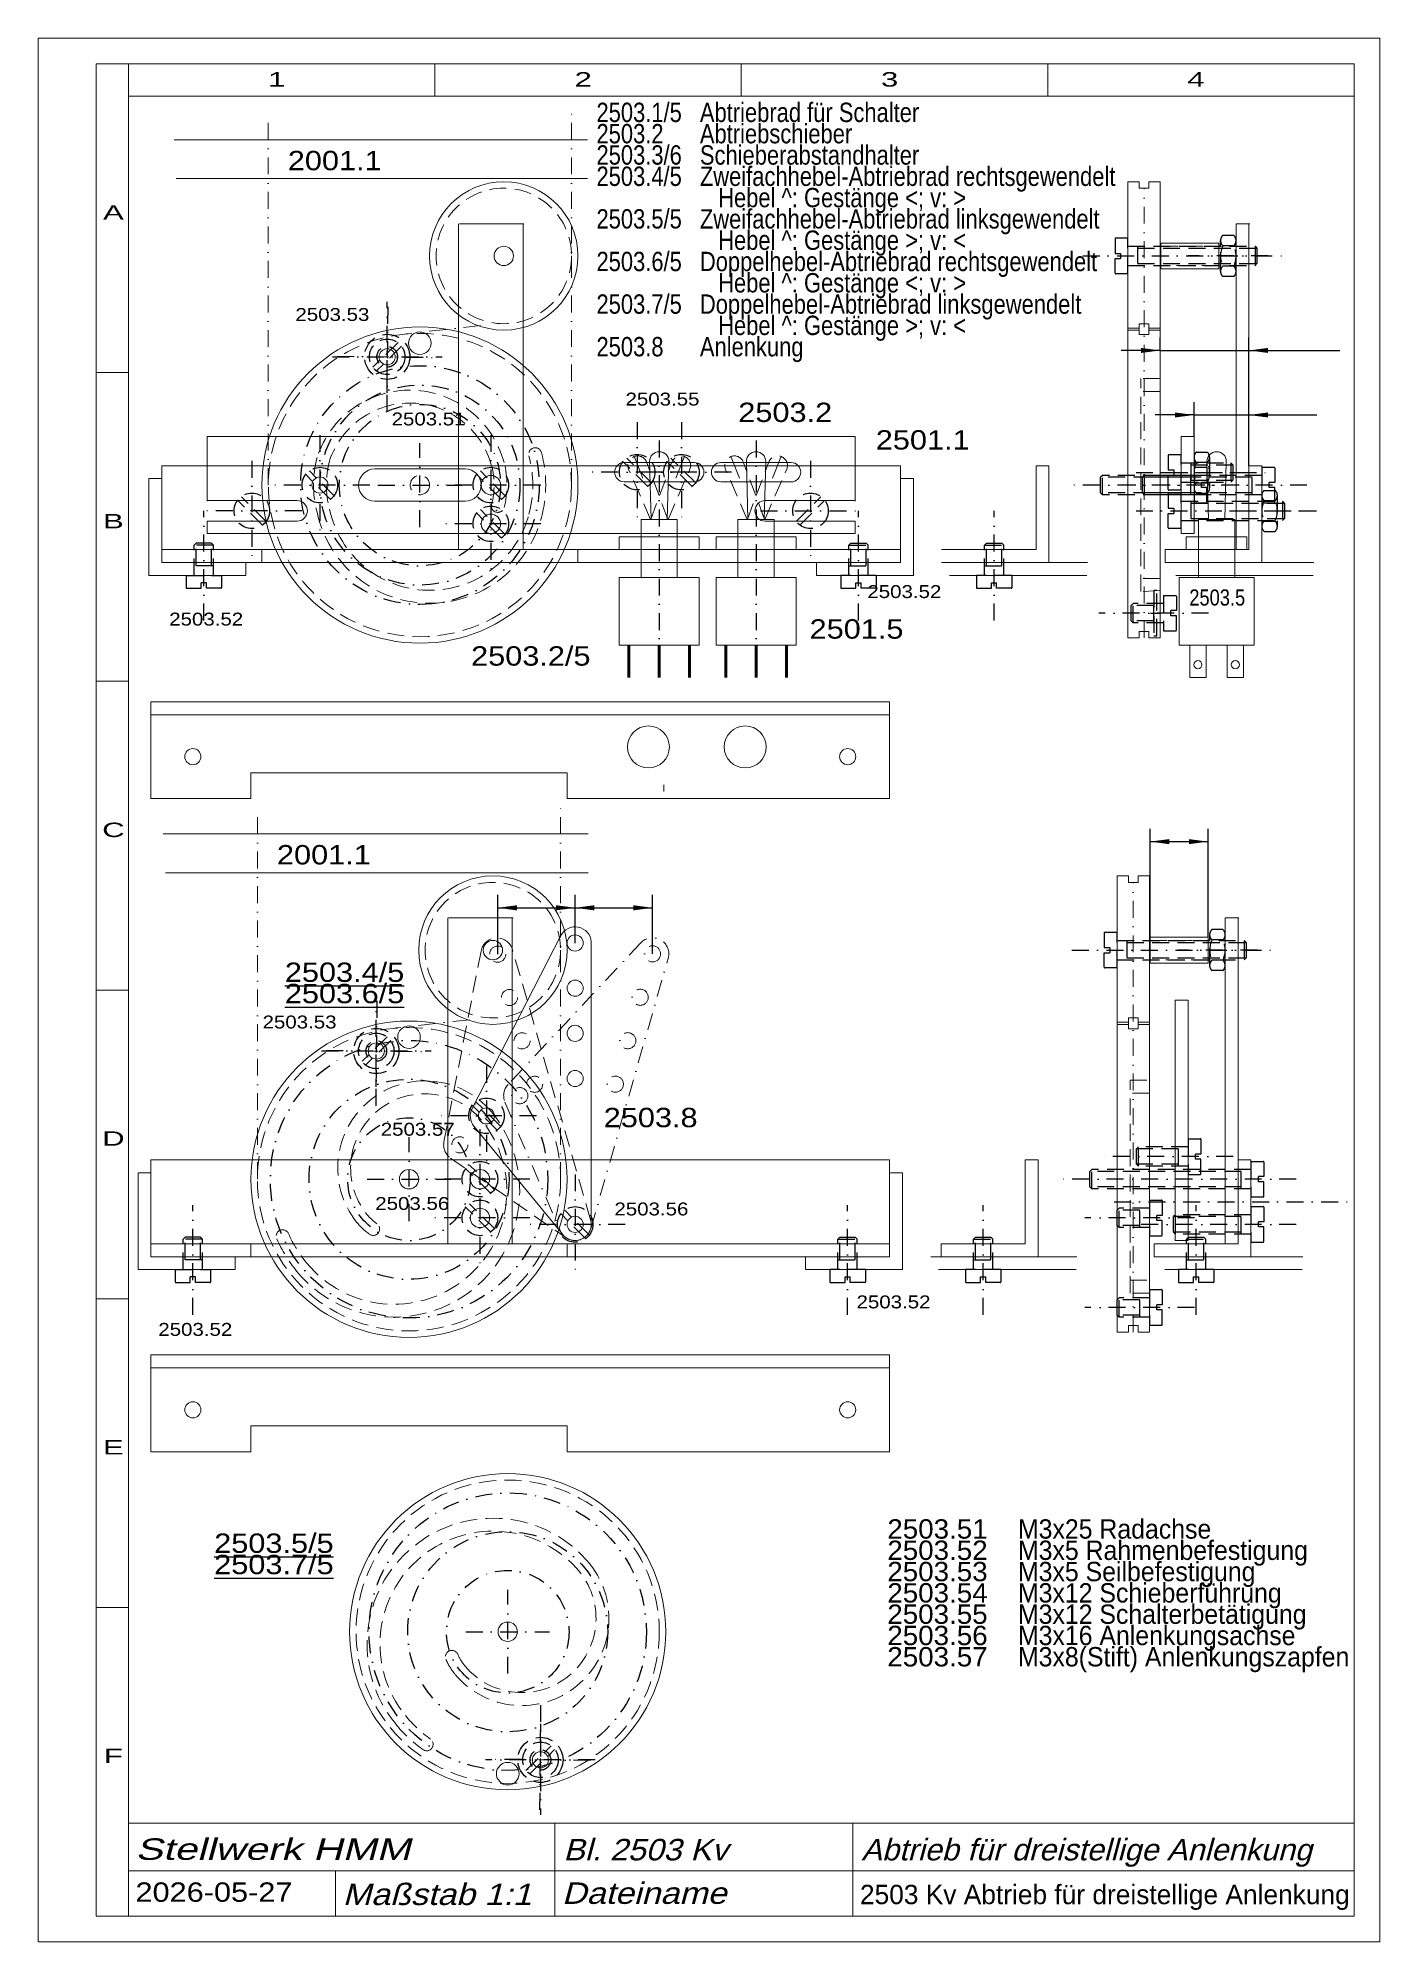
# Model space of a CAD drawing. Extents: x 1 to 209, y 1 to 296.
import ezdxf
from ezdxf.enums import TextEntityAlignment as Align

# ---------------------------------------------------------------- set-up
doc = ezdxf.new("R2010")
doc.units = 0
doc.header["$LTSCALE"] = 5.25
doc.linetypes.add('DASHDOT', pattern=[1, 0.5, -0.25, 0, -0.25])
doc.linetypes.add('DASHED', pattern=[0.75, 0.5, -0.25])
for name, color, linetype, lineweight in [(' 2001_2 BODEN', 14, 'CONTINUOUS', 18), ('2501_1 ABTRIEBRAHMEN', 7, 'CONTINUOUS', 0), ('2501_10 SCHALTER', 230, 'CONTINUOUS', 18), ('2501_10 SCHALTER LINKS_OBEN', 230, 'DASHED', 18), ('2501_2-4 ROLLEN', 134, 'CONTINUOUS', 18), ('2501_5 SCHIEBER', 142, 'CONTINUOUS', 18), ('2501_7 HEBEL 22_5_0_22_5', 14, 'CONTINUOUS', 18), ('2501_9 HEBEL 22_5_0_-22_5', 190, 'CONTINUOUS', 18), ('2501_9 HEBEL 22_5_0_-22_5 UMGELEGT LI0', 34, 'DASHED', 18), ('2501_9 HEBEL 22_5_0_-22_5 UMGELEGT RE0', 14, 'DASHDOT', 18), ('BEMASSUNG', 7, 'CONTINUOUS', 25), ('BESCHRIFTUNG', 7, 'CONTINUOUS', 25), ('BESCHRIFTUNG0', 7, 'CONTINUOUS', 25), ('KONSTRUKTION', 7, 'CONTINUOUS', 0), ('MASSGRENZEN', 172, 'CONTINUOUS', 25), ('MASSLINIEN', 172, 'CONTINUOUS', 25), ('MASSTEXTE', 212, 'CONTINUOUS', 25), ('MITTELLINIEN', 5, 'DASHDOT', 25), ('STANDARD', 7, 'CONTINUOUS', 0), ('UNSICHTBARE', 92, 'DASHED', 25)]:
    doc.layers.add(name, color=color, linetype=linetype, lineweight=lineweight)
doc.styles.add('Arial', font='arial.ttf')

# ---------------------------------------------------------------- blocks, each defined once
blk = doc.blocks.new('D213455616')
at = {"layer": 'MASSGRENZEN'}
for points in [[(72.25, 161.24), (75.22, 161.63), (75.22, 160.84)], [(84.25, 161.24), (81.28, 160.84), (81.28, 161.63)]]:
    blk.add_solid(points, dxfattribs=at)
at = {"layer": 'MASSLINIEN', "color": 172}
for p, q in [((72.25, 154.06), (72.25, 163.24)), ((84.25, 155.78), (84.25, 163.24)), ((72.25, 161.24), (84.25, 161.24))]:
    blk.add_line(p, q, dxfattribs=at)
blk = doc.blocks.new('D213455360')
at = {"layer": 'MASSGRENZEN'}
for points in [[(84.25, 161.24), (87.23, 161.63), (87.23, 160.84)], [(96.25, 161.24), (93.28, 160.84), (93.28, 161.63)]]:
    blk.add_solid(points, dxfattribs=at)
at = {"layer": 'MASSLINIEN', "color": 172}
for p, q in [((84.25, 155.78), (84.25, 163.24)), ((96.25, 154.1), (96.25, 163.24)), ((84.25, 161.24), (96.25, 161.24))]:
    blk.add_line(p, q, dxfattribs=at)
blk = doc.blocks.new('D213455104')
at = {"layer": 'MASSGRENZEN'}
for points in [[(173.36, 171.49), (176.33, 171.88), (176.33, 171.1)], [(182.36, 171.49), (179.38, 171.1), (179.38, 171.88)]]:
    blk.add_solid(points, dxfattribs=at)
at = {"layer": 'MASSLINIEN', "color": 172}
for p, q in [((173.36, 156.68), (173.36, 173.49)), ((173.36, 171.49), (182.36, 171.49)), ((182.36, 156.68), (182.36, 173.49))]:
    blk.add_line(p, q, dxfattribs=at)
blk = doc.blocks.new('D213454848')
at = {"layer": 'MASSGRENZEN'}
for points in [[(180.19, 237.6), (177.22, 237.21), (177.22, 237.99)], [(188.69, 237.6), (191.67, 237.99), (191.67, 237.21)]]:
    blk.add_solid(points, dxfattribs=at)
at = {"layer": 'MASSLINIEN', "color": 172}
for p, q in [((180.19, 234.24), (180.19, 239.6)), ((188.69, 229.74), (188.69, 239.6)), ((180.19, 237.6), (174.16, 237.6)), ((180.19, 237.6), (188.69, 237.6)), ((188.69, 237.6), (199.23, 237.6))]:
    blk.add_line(p, q, dxfattribs=at)
blk = doc.blocks.new('D213454592')
at = {"layer": 'MASSGRENZEN'}
for points in [[(174.94, 247.6), (171.97, 247.21), (171.97, 247.99)], [(188.69, 247.6), (191.67, 247.99), (191.67, 247.21)]]:
    blk.add_solid(points, dxfattribs=at)
at = {"layer": 'MASSLINIEN', "color": 172}
for p, q in [((174.94, 247.6), (174.94, 249.6)), ((188.69, 229.74), (188.69, 249.6)), ((174.94, 247.6), (168.91, 247.6)), ((174.94, 247.6), (188.69, 247.6)), ((188.69, 247.6), (202.76, 247.6))]:
    blk.add_line(p, q, dxfattribs=at)

msp = doc.modelspace()

# ---------------------------------------------------------------- linework, layer by layer
at = {"layer": ' 2001_2 BODEN'}
for p, q in [((22.08, 280.24), (86.17, 280.24)), ((22.41, 274.24), (86.17, 274.24)), ((20.4, 172.68), (86.25, 172.68)), ((20.73, 166.68), (86.25, 166.68))]:
    msp.add_line(p, q, dxfattribs=at)
at = {"layer": '2501_1 ABTRIEBRAHMEN'}
for p, q in [((66.19, 216.74), (66.19, 267.24)), ((66.32, 267.24), (76.32, 267.24)), ((76.19, 216.74), (76.19, 267.24)), ((186.69, 267.24), (188.82, 267.24)), ((186.69, 216.74), (186.69, 267.24)), ((188.69, 216.74), (188.69, 267.24)), ((175.04, 264.24), (184.04, 264.24)), ((175.04, 260.24), (175.04, 264.24)), ((184.04, 264.24), (184.04, 260.24)), ((184.04, 260.24), (175.04, 260.24)), ((18.19, 212.74), (18.19, 227.74)), ((20.19, 229.74), (134.68, 229.74)), ((136.68, 227.74), (134.68, 227.74)), ((136.68, 212.74), (136.68, 227.74)), ((157.69, 214.74), (157.69, 229.74)), ((188.69, 229.74), (188.69, 216.74)), ((190.69, 214.74), (190.69, 229.74)), ((20.19, 216.74), (134.67, 216.74)), ((35.69, 214.74), (35.69, 216.74)), ((84.69, 214.74), (84.69, 216.74)), ((33.23, 212.74), (18.19, 212.74)), ((20.19, 214.74), (134.67, 214.74)), ((141.05, 214.74), (163.69, 214.74)), ((142.27, 212.74), (163.58, 212.74)), ((175.69, 214.74), (190.69, 214.74)), ((176.11, 214.74), (198.75, 214.74)), ((177.34, 212.74), (198.65, 212.74)), ((18.5, 193.16), (133, 193.16)), ((18.5, 191.16), (133, 191.16)), ((34, 182.16), (83, 182.16)), ((34, 178.16), (34, 182.16)), ((83, 178.16), (83, 182.16)), ((18.5, 178.16), (34, 178.16)), ((83, 178.16), (132.99, 178.16)), ((64.5, 109.18), (64.5, 159.68)), ((64.63, 159.68), (74.63, 159.68)), ((74.5, 109.18), (74.5, 159.68)), ((185.01, 159.68), (187.14, 159.68)), ((185.01, 109.18), (185.01, 159.68)), ((187.01, 109.18), (187.01, 159.68)), ((173.36, 156.68), (182.36, 156.68)), ((173.36, 152.68), (173.36, 156.68)), ((182.36, 156.68), (182.36, 152.68)), ((182.36, 152.68), (173.36, 152.68)), ((18.5, 122.18), (133, 122.18)), ((156.01, 107.18), (156.01, 122.18)), ((187.01, 122.18), (187.01, 109.18)), ((189.01, 107.18), (189.01, 122.18)), ((16.5, 105.18), (16.5, 120.18)), ((135, 120.18), (133, 120.18)), ((135, 105.18), (135, 120.18)), ((18.5, 109.18), (132.99, 109.18)), ((34, 107.18), (34, 109.18)), ((83, 107.18), (83, 109.18)), ((18.5, 107.18), (132.99, 107.18)), ((139.36, 107.18), (162, 107.18)), ((174.01, 107.18), (189.01, 107.18)), ((174.43, 107.18), (197.07, 107.18)), ((31.54, 105.18), (16.5, 105.18)), ((140.58, 105.18), (161.9, 105.18)), ((175.65, 105.18), (196.97, 105.18)), ((18.5, 91.95), (133, 91.95)), ((18.5, 89.95), (133, 89.95)), ((34, 76.95), (34, 80.95)), ((34, 80.95), (83, 80.95)), ((83, 76.95), (83, 80.95)), ((18.51, 76.95), (34.01, 76.95)), ((83, 76.95), (132.99, 76.95))]:
    msp.add_line(p, q, dxfattribs=at)
at = {"layer": '2501_1 ABTRIEBRAHMEN', "linetype": 'DASHED'}
for p, q in [((175.04, 263.74), (184.04, 263.74)), ((184.04, 260.74), (175.04, 260.74)), ((173.36, 156.18), (182.36, 156.18)), ((182.36, 153.18), (173.36, 153.18))]:
    msp.add_line(p, q, dxfattribs=at)
at = {"layer": '2501_1 ABTRIEBRAHMEN', "lineweight": 18}
for p, q in [((18.19, 227.74), (20.19, 227.74)), ((20.19, 214.74), (20.19, 229.74)), ((134.68, 214.74), (134.68, 229.74)), ((155.69, 216.74), (155.69, 229.74)), ((157.69, 229.74), (155.69, 229.74)), ((190.69, 229.74), (188.69, 229.74)), ((155.69, 216.74), (141.05, 216.74)), ((188.69, 216.74), (175.69, 216.74)), ((175.69, 214.74), (175.69, 216.74)), ((33.23, 212.74), (33.23, 214.74)), ((121.64, 212.74), (121.64, 214.74)), ((136.68, 212.74), (121.68, 212.74)), ((18.5, 178.16), (18.5, 193.16)), ((133, 178.16), (133, 193.16)), ((18.5, 107.18), (18.5, 122.18)), ((133, 107.18), (133, 122.18)), ((154.01, 109.18), (154.01, 122.18)), ((156.01, 122.18), (154.01, 122.18)), ((189.01, 122.18), (187.01, 122.18)), ((16.5, 120.18), (18.5, 120.18)), ((154.01, 109.18), (141.01, 109.18)), ((141.01, 107.18), (141.01, 109.18)), ((187.01, 109.18), (174.01, 109.18)), ((174.01, 107.18), (174.01, 109.18)), ((31.54, 105.18), (31.54, 107.18)), ((119.96, 105.18), (119.96, 107.18)), ((135, 105.18), (120, 105.18)), ((18.5, 76.95), (18.5, 91.95)), ((133, 76.95), (133, 91.95))]:
    msp.add_line(p, q, dxfattribs=at)
at = {"layer": '2501_1 ABTRIEBRAHMEN'}
for centre, radius in [((73.19, 262.24), 1.5), ((71.19, 226.74), 1.5), ((71.19, 220.74), 1.5), ((95.61, 186.16), 3.25), ((110.61, 186.16), 3.25), ((25, 184.66), 1.25), ((126.5, 184.66), 1.25), ((71.5, 154.68), 1.5), ((69.5, 119.18), 1.5), ((69.5, 113.18), 1.5), ((25, 83.45), 1.25), ((126.5, 83.45), 1.25)]:
    msp.add_circle(centre, radius, dxfattribs=at)
at = {"layer": '2501_10 SCHALTER'}
for p, q in [((93.44, 231.05), (94.73, 227.81)), ((96.04, 221.41), (95.79, 230.41)), ((98.54, 221.41), (98.79, 230.41)), ((101.14, 231.05), (99.85, 227.81)), ((108.44, 231.05), (109.73, 227.81)), ((111.04, 221.41), (110.79, 230.41)), ((113.54, 221.41), (113.79, 230.41)), ((116.14, 231.05), (114.85, 227.81)), ((182.44, 221.41), (182.19, 230.41)), ((184.94, 221.41), (185.19, 230.41)), ((100.09, 221.41), (94.49, 221.41)), ((94.49, 221.41), (94.49, 212.41)), ((100.09, 221.41), (100.09, 212.41)), ((115.09, 221.41), (109.49, 221.41)), ((109.49, 221.41), (109.49, 212.41)), ((115.09, 221.41), (115.09, 212.41)), ((180.89, 221.41), (180.89, 212.41)), ((186.49, 221.41), (180.89, 221.41)), ((186.49, 221.41), (186.49, 212.41)), ((103.49, 218.74), (91.09, 218.74)), ((91.09, 218.74), (91.09, 216.74)), ((103.49, 218.74), (103.49, 216.74)), ((118.49, 218.74), (106.09, 218.74)), ((106.09, 218.74), (106.09, 216.74)), ((118.49, 218.74), (118.49, 216.74)), ((188.39, 218.74), (178.99, 218.74)), ((178.99, 218.74), (178.99, 216.74)), ((188.39, 218.74), (188.39, 216.74)), ((103.49, 216.74), (91.09, 216.74)), ((118.49, 216.74), (106.09, 216.74)), ((188.39, 216.74), (178.99, 216.74)), ((91.09, 212.41), (91.09, 201.91)), ((103.49, 212.41), (91.09, 212.41)), ((103.49, 201.91), (103.49, 212.41)), ((106.09, 212.41), (106.09, 201.91)), ((118.49, 212.41), (106.09, 212.41)), ((118.49, 201.91), (118.49, 212.41)), ((189.49, 212.41), (177.89, 212.41)), ((177.89, 212.41), (177.89, 201.91)), ((189.49, 201.91), (189.49, 212.41)), ((91.09, 201.91), (103.49, 201.91)), ((106.09, 201.91), (118.49, 201.91)), ((177.89, 201.91), (189.49, 201.91)), ((179.52, 201.91), (179.52, 196.91)), ((182.06, 196.91), (182.06, 201.91)), ((185.32, 201.91), (185.32, 196.91)), ((187.86, 196.91), (187.86, 201.91)), ((179.52, 196.91), (182.06, 196.91)), ((185.32, 196.91), (187.86, 196.91))]:
    msp.add_line(p, q, dxfattribs=at)
at = {"layer": '2501_10 SCHALTER', "lineweight": 50}
for p, q in [((92.59, 201.91), (92.59, 196.91)), ((97.29, 201.91), (97.29, 196.91)), ((101.99, 201.91), (101.99, 196.91)), ((107.59, 201.91), (107.59, 196.91)), ((112.29, 201.91), (112.29, 196.91)), ((116.99, 201.91), (116.99, 196.91))]:
    msp.add_line(p, q, dxfattribs=at)
at = {"layer": '2501_10 SCHALTER'}
for centre in [(180.79, 198.91), (186.59, 198.91)]:
    msp.add_circle(centre, 0.625, dxfattribs=at)
for centre in [(97.29, 230.41), (112.29, 230.41), (183.69, 230.41)]:
    msp.add_arc(centre, 1.5, 0, 180, dxfattribs=at)
at = {"layer": '2501_10 SCHALTER LINKS_OBEN'}
for p, q in [((98.62, 221.41), (95.32, 230.32)), ((95.96, 221.41), (99.26, 230.32)), ((113.62, 221.41), (110.32, 230.32)), ((110.96, 221.41), (114.26, 230.32)), ((95.93, 221.41), (92.54, 229.19)), ((98.65, 221.41), (102.05, 229.19)), ((110.93, 221.41), (107.54, 229.19)), ((113.65, 221.41), (117.05, 229.19))]:
    msp.add_line(p, q, dxfattribs=at)
for centre, start, end in [((93.93, 229.76), 21.9493, 201.9493), ((100.66, 229.76), 338.0507, 518.0507), ((108.93, 229.76), 21.9493, 201.9493), ((115.66, 229.76), 338.0507, 518.0507)]:
    msp.add_arc(centre, 1.5, start, end, dxfattribs=at)
at = {"layer": '2501_2-4 ROLLEN'}
for p, q in [((169.94, 273.74), (169.94, 250.74)), ((171.69, 273.74), (169.94, 273.74)), ((171.69, 272.74), (171.69, 273.74)), ((171.69, 272.74), (173.19, 272.74)), ((174.94, 273.74), (173.19, 273.74)), ((173.19, 273.74), (173.19, 272.74)), ((174.94, 250.74), (174.94, 273.74)), ((169.94, 251.05), (169.94, 203.05)), ((171.69, 251.05), (169.94, 251.05)), ((171.69, 251.74), (171.69, 250.74)), ((171.69, 251.74), (173.19, 251.74)), ((171.69, 250.05), (171.69, 251.05)), ((173.19, 250.74), (173.19, 251.74)), ((174.94, 251.05), (173.19, 251.05)), ((173.19, 251.05), (173.19, 250.05)), ((174.94, 203.05), (174.94, 251.05)), ((171.69, 250.74), (169.94, 250.74)), ((171.69, 250.05), (173.19, 250.05)), ((174.94, 250.74), (173.19, 250.74)), ((173.19, 204.05), (171.69, 204.05)), ((171.69, 204.05), (171.69, 203.05)), ((173.19, 203.05), (173.19, 204.05)), ((169.94, 203.05), (171.69, 203.05)), ((173.19, 203.05), (174.94, 203.05)), ((98.01, 179.28), (98.01, 180.28)), ((168.26, 166.18), (168.26, 143.18)), ((170.01, 166.18), (168.26, 166.18)), ((170.01, 165.18), (170.01, 166.18)), ((173.26, 166.18), (171.51, 166.18)), ((171.51, 166.18), (171.51, 165.18)), ((173.26, 143.18), (173.26, 166.18)), ((170.01, 165.18), (171.51, 165.18)), ((168.26, 143.49), (168.26, 95.49)), ((170.01, 143.49), (168.26, 143.49)), ((170.01, 143.18), (168.26, 143.18)), ((170.01, 144.18), (171.51, 144.18)), ((170.01, 144.18), (170.01, 143.18)), ((170.01, 142.49), (170.01, 143.49)), ((170.01, 142.49), (171.51, 142.49)), ((171.51, 143.18), (171.51, 144.18)), ((173.26, 143.49), (171.51, 143.49)), ((171.51, 143.49), (171.51, 142.49)), ((173.26, 143.18), (171.51, 143.18)), ((173.26, 95.49), (173.26, 143.49)), ((168.26, 95.49), (170.01, 95.49)), ((171.51, 96.49), (170.01, 96.49)), ((170.01, 96.49), (170.01, 95.49)), ((171.51, 95.49), (171.51, 96.49)), ((171.51, 95.49), (173.26, 95.49))]:
    msp.add_line(p, q, dxfattribs=at)
at = {"layer": '2501_2-4 ROLLEN', "linetype": 'DASHED'}
for p, q in [((174.94, 243.24), (171.94, 243.24)), ((171.94, 210.24), (171.94, 243.24)), ((174.94, 241.24), (171.94, 241.24)), ((174.94, 212.24), (171.94, 212.24)), ((174.94, 210.38), (171.94, 210.24)), ((170.26, 101.52), (170.26, 134.52)), ((170.26, 134.52), (173.26, 134.52)), ((173.26, 132.52), (170.26, 132.52)), ((170.26, 103.52), (173.26, 103.52)), ((173.26, 101.52), (170.26, 101.52))]:
    msp.add_line(p, q, dxfattribs=at)
at = {"layer": '2501_2-4 ROLLEN'}
for centre, radius in [((73.19, 262.24), 11.5), ((60.19, 226.74), 24.5), ((55.12, 246.61), 1.25), ((60.19, 248.74), 1.75), ((71.5, 154.68), 11.5), ((58.5, 119.18), 24.5), ((58.5, 141.18), 1.75), ((53.43, 139.05), 1.25), ((58.5, 119.18), 1.5), ((73.8, 49.07), 24.5), ((73.8, 49.07), 1.5), ((78.87, 29.21), 1.25), ((73.8, 27.07), 1.75)]:
    msp.add_circle(centre, radius, dxfattribs=at)
at = {"layer": '2501_2-4 ROLLEN', "linetype": 'DASHED'}
for centre, radius in [((73.19, 262.24), 10.5), ((60.19, 226.74), 23.5), ((60.19, 226.74), 1.5), ((71.5, 154.68), 10.5), ((58.5, 119.18), 23.5), ((73.8, 49.07), 23.5)]:
    msp.add_circle(centre, radius, dxfattribs=at)
for centre, radius, start, end in [((58.62, 226.33), 15.12, 15, 162.0226), ((58.62, 226.33), 13.12, 15, 161.5567), ((60.19, 226.74), 16.5, 165.0834, 194.8252), ((60.19, 226.74), 14.5, 165.0876, 195), ((60.19, 226.74), 13.5, 345.0157, 375), ((78.06, 231.53), 1, 15, 195), ((60.19, 226.74), 17.5, 345.0242, 375), ((60.19, 226.74), 19.5, 345.0242, 375), ((60.19, 226.74), 11.5, 345.0092, 375), ((61.73, 226.33), 17.9, 192.2847, 345.0242), ((61.73, 226.33), 15.9, 192.1245, 345.0242), ((72.26, 223.51), 1, 165.0529, 345.0529), ((60.95, 120.92), 13.5, 40.2066, 218.3263), ((60.95, 120.92), 11.5, 40.2066, 218.3263), ((56.16, 117.31), 19.5, 219.3678, 399.1651), ((56.16, 117.31), 17.5, 219.3678, 399.1651), ((58.5, 119.18), 10.5, 219.377, 234.2664), ((58.5, 119.18), 8.5, 219.377, 234.2664), ((52.95, 111.47), 1, 234.2664, 414.2664), ((38.9, 110.35), 1, 24.2664, 204.2664), ((58.5, 119.18), 22.5, 204.2664, 219.2615), ((58.5, 119.18), 20.5, 204.2664, 219.2615), ((71.5, 47.15), 19.5, 39.3678, 219.1651), ((71.5, 47.15), 17.5, 39.3678, 219.1651), ((75.99, 51.13), 13.5, 220.2066, 398.3263), ((75.99, 51.13), 11.5, 220.2066, 398.3263), ((65.14, 45.17), 1, 24.2664, 204.2664), ((73.8, 49.07), 10.5, 204.2664, 219.1558), ((73.8, 49.07), 8.5, 204.2664, 219.1558), ((73.8, 49.07), 20.5, 219.2714, 234.2664), ((73.8, 49.07), 22.5, 219.2714, 234.2664), ((61.24, 31.62), 1, 234.2664, 414.2664)]:
    msp.add_arc(centre, radius, start, end, dxfattribs=at)
at = {"layer": '2501_5 SCHIEBER'}
for p, q in [((27.19, 234.24), (127.68, 234.24)), ((27.19, 224.24), (27.19, 234.24)), ((127.68, 224.24), (127.68, 234.24)), ((178.19, 234.24), (180.19, 234.24)), ((178.19, 219.24), (178.19, 234.24)), ((180.19, 234.24), (180.19, 219.24)), ((102.72, 230.23), (91.86, 230.23)), ((117.72, 230.23), (106.86, 230.23)), ((53.19, 229.24), (67.19, 229.24)), ((102.72, 227.23), (91.86, 227.23)), ((117.72, 227.23), (106.86, 227.23)), ((41.14, 224.34), (27.19, 224.34)), ((67.19, 224.24), (53.19, 224.24)), ((113.72, 224.34), (127.68, 224.34)), ((27.19, 221.14), (27.19, 219.24)), ((41.14, 221.14), (27.19, 221.14)), ((27.19, 219.24), (127.68, 219.24)), ((113.72, 221.14), (127.68, 221.14)), ((127.68, 221.14), (127.68, 219.24)), ((180.19, 219.24), (178.19, 219.24))]:
    msp.add_line(p, q, dxfattribs=at)
msp.add_circle((44.69, 226.74), 1.25, dxfattribs=at)
for centre, radius, start, end in [((91.86, 228.74), 1.49, 90, 270), ((102.72, 228.73), 1.5, 270, 450), ((106.86, 228.74), 1.49, 90, 270), ((117.72, 228.73), 1.5, 270, 450), ((53.19, 226.74), 2.5, 90, 270), ((67.19, 226.74), 2.5, 270, 450), ((41.14, 222.74), 1.6, 270, 450), ((113.72, 222.74), 1.6, 90, 270)]:
    msp.add_arc(centre, radius, start, end, dxfattribs=at)
at = {"layer": '2501_7 HEBEL 22_5_0_22_5'}
for p, q in [((177.26, 146.91), (179.26, 146.91)), ((177.26, 109.68), (177.26, 146.91)), ((179.26, 146.91), (179.26, 109.68)), ((179.26, 109.68), (177.26, 109.68))]:
    msp.add_line(p, q, dxfattribs=at)
at = {"layer": '2501_9 HEBEL 22_5_0_-22_5'}
for p, q in [((82.02, 156.93), (68.28, 130.14)), ((86.75, 112.18), (86.75, 155.98)), ((68.57, 127.41), (82.32, 110.6))]:
    msp.add_line(p, q, dxfattribs=at)
for centre in [(84.25, 155.78), (84.25, 148.78), (84.25, 141.78), (84.25, 134.78), (70.5, 128.99), (84.25, 112.18), (84.25, 112.18), (84.25, 112.18)]:
    msp.add_circle(centre, 1.25, dxfattribs=at)
for centre, radius, start, end in [((84.25, 155.78), 2.51, 4.5106, 152.843), ((70.5, 128.99), 2.5, 152.843, 219.2828), ((84.25, 112.18), 2.5, 219.2828, 360)]:
    msp.add_arc(centre, radius, start, end, dxfattribs=at)
at = {"layer": '2501_9 HEBEL 22_5_0_-22_5 UMGELEGT LI0'}
for p, q in [((69.67, 154.54), (63.92, 124.98)), ((86.65, 112.88), (74.48, 154.95)), ((64.95, 122.45), (82.83, 110.13))]:
    msp.add_line(p, q, dxfattribs=at)
for centre in [(72.25, 154.06), (74.08, 147.34), (76.02, 140.62), (77.97, 133.89), (66.37, 124.51)]:
    msp.add_circle(centre, 1.25, dxfattribs=at)
for centre, radius, start, end in [((72.13, 154.06), 2.51, 20.6556, 168.988), ((66.37, 124.51), 2.5, 168.988, 235.4278), ((84.25, 112.18), 2.5, 235.4278, 376.145)]:
    msp.add_arc(centre, radius, start, end, dxfattribs=at)
at = {"layer": '2501_9 HEBEL 22_5_0_-22_5 UMGELEGT RE0'}
for p, q in [((94.43, 155.81), (73.84, 133.84)), ((86.66, 111.49), (98.72, 153.6)), ((73.37, 131.14), (81.96, 111.2))]:
    msp.add_line(p, q, dxfattribs=at)
for centre in [(96.25, 154.1), (94.34, 147.37), (92.41, 140.64), (75.67, 132.13), (90.48, 133.91)]:
    msp.add_circle(centre, 1.25, dxfattribs=at)
for centre, radius, start, end in [((96.26, 154.1), 2.51, 348.5186, 496.8509), ((75.67, 132.13), 2.5, 136.8509, 203.2907), ((84.25, 112.18), 2.5, 203.2907, 344.0079)]:
    msp.add_arc(centre, radius, start, end, dxfattribs=at)
at = {"layer": 'KONSTRUKTION', "linetype": 'DASHDOT'}
for p, q in [((36.69, 226.74), (36.69, 283.91)), ((83.69, 226.74), (83.69, 284.25)), ((172.44, 203.05), (172.44, 272.74)), ((69.56, 251.46), (58.08, 250.18)), ((35, 119.18), (35, 176.35)), ((82, 119.18), (82, 176.69)), ((170.76, 95.49), (170.76, 165.18)), ((67.88, 143.9), (56.4, 142.62))]:
    msp.add_line(p, q, dxfattribs=at)
at = {"layer": 'MITTELLINIEN'}
for p, q in [((162.94, 262.24), (194.94, 262.24)), ((191.69, 262.24), (179.29, 262.24)), ((55.21, 254.36), (55.03, 238.86)), ((55.12, 238.11), (55.12, 255.11)), ((46.62, 246.61), (63.62, 246.61)), ((47.37, 246.7), (62.87, 246.52)), ((93.86, 236.49), (93.86, 220.99)), ((100.72, 236.48), (100.72, 220.98)), ((44.69, 234.49), (44.69, 218.99)), ((60.19, 220.24), (60.19, 233.24)), ((71.19, 234.49), (71.19, 218.99)), ((97.29, 233.63), (97.29, 196.91)), ((112.29, 233.63), (112.29, 196.91)), ((34.14, 230.49), (34.14, 214.99)), ((120.72, 230.49), (120.72, 214.99)), ((71.19, 228.49), (71.19, 212.99)), ((101.61, 228.74), (86.11, 228.74)), ((108.47, 228.73), (92.97, 228.73)), ((171.19, 228.68), (191.19, 228.68)), ((175.19, 228.68), (187.59, 228.68)), ((52.44, 226.74), (36.94, 226.74)), ((53.69, 226.74), (66.69, 226.74)), ((78.94, 226.74), (63.44, 226.74)), ((197.69, 226.74), (160.69, 226.74)), ((187.19, 226.74), (167.19, 226.74)), ((41.89, 222.74), (26.39, 222.74)), ((26.69, 205.74), (26.69, 222.74)), ((112.97, 222.74), (128.47, 222.74)), ((128.17, 205.74), (128.17, 222.74)), ((149.19, 205.74), (149.19, 222.74)), ((171.19, 222.74), (199.19, 222.74)), ((185.69, 222.74), (198.09, 222.74)), ((78.94, 220.74), (63.44, 220.74)), ((182.44, 206.88), (165.44, 206.88)), ((173.44, 206.88), (174.94, 206.88)), ((161.26, 154.68), (193.26, 154.68)), ((190.01, 154.68), (177.61, 154.68)), ((53.43, 130.55), (53.43, 147.55)), ((53.52, 146.8), (53.35, 131.3)), ((44.93, 139.05), (61.93, 139.05)), ((45.68, 139.13), (61.18, 138.96)), ((70.5, 136.74), (70.5, 121.24)), ((78.25, 128.99), (62.75, 128.99)), ((69.5, 126.93), (69.5, 111.43)), ((58.5, 112.68), (58.5, 125.68)), ((186.26, 122.68), (166.26, 122.68)), ((52, 119.18), (65, 119.18)), ((77.25, 119.18), (61.75, 119.18)), ((69.5, 120.93), (69.5, 105.43)), ((84.25, 119.93), (84.25, 104.43)), ((196.01, 119.18), (159.01, 119.18)), ((25, 98.18), (25, 115.18)), ((126.49, 98.18), (126.49, 115.18)), ((147.51, 98.18), (147.51, 115.18)), ((167.79, 115.68), (204.51, 115.68)), ((180.51, 98.18), (180.51, 115.18)), ((77.25, 113.18), (61.75, 113.18)), ((92, 112.18), (76.5, 112.18)), ((180.26, 113.18), (163.26, 113.18)), ((196.01, 112.18), (172.01, 112.18)), ((180.26, 99.32), (163.26, 99.32)), ((73.8, 42.57), (73.8, 55.57)), ((67.3, 49.07), (80.3, 49.07)), ((78.78, 21.46), (78.95, 36.96)), ((78.87, 37.71), (78.87, 20.71)), ((87.37, 29.21), (70.37, 29.21)), ((86.62, 29.12), (71.12, 29.3))]:
    msp.add_line(p, q, dxfattribs=at)
for centre, radius in [((60.19, 226.74), 18.5), ((60.19, 226.74), 15.5), ((60.19, 226.74), 12.5), ((58.5, 119.18), 21.5), ((58.5, 119.18), 15.5), ((58.5, 119.18), 9.5), ((73.8, 49.07), 21.5), ((73.8, 49.07), 15.5), ((73.8, 49.07), 9.5)]:
    msp.add_circle(centre, radius, dxfattribs=at)
at = {"layer": 'STANDARD'}
for p, q in [((1, 1), (1, 296)), ((1, 296), (209, 296)), ((209, 296), (209, 1)), ((10, 5), (10, 292)), ((10, 292), (15, 292)), ((15, 292), (205, 292)), ((15, 287), (15, 292)), ((62.5, 292), (62.5, 287)), ((110, 292), (110, 287)), ((157.5, 292), (157.5, 287)), ((205, 292), (205, 287)), ((15, 287), (205, 287)), ((15, 5), (15, 287)), ((205, 287), (205, 5)), ((10, 244.17), (15, 244.17)), ((10, 196.33), (15, 196.33)), ((205, 182.12), (205, 5.12)), ((10, 148.5), (15, 148.5)), ((10, 100.67), (15, 100.67)), ((10, 52.83), (15, 52.83)), ((10, 5), (15, 5)), ((205, 5), (15, 5)), ((209, 1), (1, 1))]:
    msp.add_line(p, q, dxfattribs=at)
at = {"layer": 'STANDARD', "lineweight": 0}
for p, q in [((15, 19.4), (205, 19.4)), ((81.11, 19.4), (81.11, 5)), ((127.31, 19.4), (127.31, 5)), ((15, 12), (205, 12)), ((47.11, 12), (47.11, 5))]:
    msp.add_line(p, q, dxfattribs=at)
at = {"layer": 'UNSICHTBARE'}
for p, q in [((167.94, 264.89), (167.94, 262.64)), ((167.94, 262.64), (168.79, 262.64)), ((169.94, 264.99), (168.04, 264.99)), ((168.79, 262.64), (168.79, 261.84)), ((169.94, 259.49), (169.94, 264.99)), ((169.94, 263.74), (189.64, 263.74)), ((171.44, 263.74), (171.44, 260.74)), ((171.44, 263.44), (189.94, 263.44)), ((184.29, 259.86), (184.29, 264.63)), ((186.34, 265.42), (184.64, 265.42)), ((186.34, 263.83), (184.64, 263.83)), ((186.69, 259.86), (186.69, 264.63)), ((189.64, 263.74), (189.64, 260.74)), ((189.64, 263.74), (189.94, 263.44)), ((189.94, 263.44), (189.94, 261.05)), ((167.94, 259.59), (167.94, 261.84)), ((167.94, 261.84), (168.79, 261.84)), ((169.94, 260.74), (189.64, 260.74)), ((171.44, 261.05), (189.94, 261.05)), ((186.34, 260.66), (184.64, 260.66)), ((189.64, 260.74), (189.94, 261.05)), ((169.94, 259.49), (168.04, 259.49)), ((186.34, 259.07), (184.64, 259.07)), ((56.81, 248.82), (52.91, 245.01)), ((57.36, 248.24), (53.47, 244.44)), ((95.52, 226.51), (91.67, 230.36)), ((96.09, 227.07), (92.24, 230.92)), ((102.38, 226.5), (98.53, 230.35)), ((102.95, 227.06), (99.1, 230.91)), ((176.19, 231.33), (176.19, 229.08)), ((178.19, 231.43), (176.29, 231.43)), ((178.19, 225.93), (178.19, 231.43)), ((178.19, 230.18), (185.89, 230.18)), ((179.69, 230.18), (179.69, 227.18)), ((180.19, 231.06), (180.19, 226.29)), ((180.54, 231.85), (182.24, 231.85)), ((180.54, 230.27), (182.24, 230.27)), ((182.59, 231.06), (182.59, 226.29)), ((185.89, 230.18), (185.89, 227.18)), ((185.89, 230.18), (186.19, 229.87)), ((46.35, 224.52), (42.5, 228.36)), ((46.91, 225.08), (43.07, 228.93)), ((72.85, 224.52), (69, 228.36)), ((73.41, 225.08), (69.57, 228.93)), ((166, 228.24), (165.69, 227.94)), ((189.19, 227.94), (165.69, 227.94)), ((165.69, 225.55), (165.69, 227.94)), ((190.69, 228.24), (166, 228.24)), ((166, 225.24), (166, 228.24)), ((172.5, 228.24), (172.19, 227.94)), ((179.69, 227.94), (172.19, 227.94)), ((172.19, 225.55), (172.19, 227.94)), ((180.19, 228.24), (172.5, 228.24)), ((172.5, 225.24), (172.5, 228.24)), ((176.19, 229.08), (177.04, 229.08)), ((176.19, 226.03), (176.19, 228.28)), ((176.19, 228.28), (177.04, 228.28)), ((177.04, 229.08), (177.04, 228.28)), ((178.19, 227.18), (185.89, 227.18)), ((179.69, 229.87), (186.19, 229.87)), ((179.69, 225.24), (179.69, 228.24)), ((179.69, 227.49), (186.19, 227.49)), ((180.19, 229.49), (182.09, 229.49)), ((180.19, 229.49), (180.19, 223.99)), ((182.19, 229.39), (182.19, 227.14)), ((185.89, 227.18), (186.19, 227.49)), ((186.19, 229.87), (186.19, 227.49)), ((189.19, 225.24), (189.19, 228.24)), ((190.69, 229.49), (192.59, 229.49)), ((190.69, 229.49), (190.69, 223.99)), ((192.69, 229.39), (192.69, 227.14)), ((35.81, 220.52), (31.96, 224.36)), ((36.37, 221.08), (32.52, 224.93)), ((118.5, 221.08), (122.34, 224.93)), ((119.06, 220.52), (122.91, 224.36)), ((189.19, 225.55), (165.69, 225.55)), ((166, 225.24), (165.69, 225.55)), ((190.69, 225.24), (166, 225.24)), ((179.69, 225.55), (172.19, 225.55)), ((172.5, 225.24), (172.19, 225.55)), ((180.19, 225.24), (172.5, 225.24)), ((176.19, 225.39), (176.19, 223.14)), ((178.19, 225.93), (176.29, 225.93)), ((178.19, 225.49), (176.29, 225.49)), ((178.19, 219.99), (178.19, 225.49)), ((178.19, 224.24), (193.89, 224.24)), ((179.69, 224.24), (179.69, 221.24)), ((180.54, 227.09), (182.24, 227.09)), ((180.54, 225.5), (182.24, 225.5)), ((182.19, 227.14), (181.34, 227.14)), ((181.34, 226.34), (181.34, 227.14)), ((182.19, 226.34), (181.34, 226.34)), ((182.19, 224.09), (182.19, 226.34)), ((190.69, 225.13), (190.69, 220.36)), ((191.04, 225.92), (192.74, 225.92)), ((191.04, 224.33), (192.74, 224.33)), ((192.69, 227.14), (191.84, 227.14)), ((191.84, 226.34), (191.84, 227.14)), ((192.69, 226.34), (191.84, 226.34)), ((192.69, 224.09), (192.69, 226.34)), ((193.09, 225.13), (193.09, 220.36)), ((193.89, 224.24), (193.89, 221.24)), ((193.89, 224.24), (194.19, 223.94)), ((72.85, 218.52), (69, 222.36)), ((73.41, 219.08), (69.57, 222.93)), ((176.19, 223.14), (177.04, 223.14)), ((176.19, 220.09), (176.19, 222.34)), ((176.19, 222.34), (177.04, 222.34)), ((177.04, 223.14), (177.04, 222.34)), ((179.69, 223.94), (194.19, 223.94)), ((179.69, 221.55), (194.19, 221.55)), ((180.19, 223.99), (182.09, 223.99)), ((190.69, 223.99), (192.59, 223.99)), ((193.89, 221.24), (194.19, 221.55)), ((194.19, 223.94), (194.19, 221.55)), ((178.19, 219.99), (176.29, 219.99)), ((178.19, 221.24), (193.89, 221.24)), ((191.04, 221.16), (192.74, 221.16)), ((191.04, 219.57), (192.74, 219.57)), ((25.19, 217.44), (25.49, 217.74)), ((25.19, 212.74), (25.19, 217.44)), ((28.19, 217.44), (25.19, 217.44)), ((25.49, 214.24), (25.49, 217.74)), ((27.88, 217.74), (25.49, 217.74)), ((27.88, 214.24), (27.88, 217.74)), ((28.19, 217.44), (27.88, 217.74)), ((28.19, 212.74), (28.19, 217.44)), ((126.67, 217.44), (126.98, 217.74)), ((126.67, 212.74), (126.67, 217.44)), ((126.67, 217.44), (129.67, 217.44)), ((126.98, 214.24), (126.98, 217.74)), ((126.98, 217.74), (129.37, 217.74)), ((129.37, 214.24), (129.37, 217.74)), ((129.67, 217.44), (129.37, 217.74)), ((129.67, 212.74), (129.67, 217.44)), ((147.69, 217.44), (148, 217.74)), ((147.69, 212.74), (147.69, 217.44)), ((147.69, 217.44), (150.69, 217.44)), ((148, 214.24), (148, 217.74)), ((148, 217.74), (150.39, 217.74)), ((150.39, 214.24), (150.39, 217.74)), ((150.69, 217.44), (150.39, 217.74)), ((150.69, 212.74), (150.69, 217.44)), ((23.94, 212.74), (23.94, 210.84)), ((23.94, 212.74), (29.44, 212.74)), ((28.19, 214.24), (25.19, 214.24)), ((29.44, 212.74), (29.44, 210.84)), ((125.42, 212.74), (125.42, 210.84)), ((130.92, 212.74), (125.42, 212.74)), ((126.67, 214.24), (129.67, 214.24)), ((130.92, 212.74), (130.92, 210.84)), ((146.44, 212.74), (146.44, 210.84)), ((151.94, 212.74), (146.44, 212.74)), ((147.69, 214.24), (150.69, 214.24)), ((151.94, 212.74), (151.94, 210.84)), ((24.04, 210.74), (26.29, 210.74)), ((26.29, 210.74), (26.29, 211.59)), ((27.09, 211.59), (26.29, 211.59)), ((27.09, 210.74), (27.09, 211.59)), ((29.34, 210.74), (27.09, 210.74)), ((125.52, 210.74), (127.77, 210.74)), ((127.77, 210.74), (127.77, 211.59)), ((127.77, 211.59), (128.57, 211.59)), ((128.57, 210.74), (128.57, 211.59)), ((130.82, 210.74), (128.57, 210.74)), ((146.54, 210.74), (148.79, 210.74)), ((148.79, 210.74), (148.79, 211.59)), ((148.79, 211.59), (149.59, 211.59)), ((149.59, 210.74), (149.59, 211.59)), ((151.84, 210.74), (149.59, 210.74)), ((174.44, 210.38), (173.94, 210.38)), ((173.94, 210.38), (173.94, 203.38)), ((174.44, 203.38), (174.44, 210.38)), ((175.44, 209.63), (177.34, 209.63)), ((175.44, 209.63), (175.44, 204.13)), ((177.44, 209.53), (177.44, 207.28)), ((170.75, 208.38), (170.44, 208.07)), ((173.94, 208.07), (170.44, 208.07)), ((170.44, 205.69), (170.44, 208.07)), ((175.44, 208.38), (170.75, 208.38)), ((170.75, 205.38), (170.75, 208.38)), ((173.94, 205.38), (173.94, 208.38)), ((177.44, 207.28), (176.59, 207.28)), ((176.59, 206.48), (176.59, 207.28)), ((173.94, 205.69), (170.44, 205.69)), ((170.75, 205.38), (170.44, 205.69)), ((175.44, 205.38), (170.75, 205.38)), ((175.44, 204.13), (177.34, 204.13)), ((177.44, 206.48), (176.59, 206.48)), ((177.44, 204.23), (177.44, 206.48)), ((173.94, 203.38), (174.44, 203.38)), ((166.26, 157.33), (166.26, 155.08)), ((168.26, 157.43), (166.36, 157.43)), ((168.26, 151.93), (168.26, 157.43)), ((182.61, 152.3), (182.61, 157.07)), ((184.66, 157.86), (182.96, 157.86)), ((185.01, 152.3), (185.01, 157.07)), ((166.26, 155.08), (167.11, 155.08)), ((166.26, 152.03), (166.26, 154.28)), ((166.26, 154.28), (167.11, 154.28)), ((167.11, 155.08), (167.11, 154.28)), ((168.26, 156.18), (187.95, 156.18)), ((169.76, 156.18), (169.76, 153.18)), ((169.76, 155.88), (188.26, 155.88)), ((169.76, 153.49), (188.26, 153.49)), ((184.66, 156.27), (182.96, 156.27)), ((187.95, 156.18), (187.95, 153.18)), ((187.95, 156.18), (188.26, 155.88)), ((187.95, 153.18), (188.26, 153.49)), ((188.26, 155.88), (188.26, 153.49)), ((168.26, 151.93), (166.36, 151.93)), ((168.26, 153.18), (187.95, 153.18)), ((184.66, 153.1), (182.96, 153.1)), ((184.66, 151.51), (182.96, 151.51)), ((55.12, 141.26), (51.23, 137.45)), ((55.68, 140.68), (51.79, 136.88)), ((72.16, 126.77), (68.32, 130.61)), ((72.73, 127.33), (68.88, 131.18)), ((171.57, 124.18), (171.26, 123.88)), ((179.26, 124.18), (171.57, 124.18)), ((171.57, 121.18), (171.57, 124.18)), ((177.76, 121.18), (177.76, 124.18)), ((179.26, 125.43), (181.16, 125.43)), ((179.26, 125.43), (179.26, 119.93)), ((181.26, 125.33), (181.26, 123.08)), ((71.73, 117.52), (67.88, 121.37)), ((177.76, 123.88), (171.26, 123.88)), ((171.26, 121.49), (171.26, 123.88)), ((177.76, 121.49), (171.26, 121.49)), ((171.57, 121.18), (171.26, 121.49)), ((179.26, 121.18), (171.57, 121.18)), ((181.26, 123.08), (180.41, 123.08)), ((180.41, 122.28), (180.41, 123.08)), ((181.26, 122.28), (180.41, 122.28)), ((181.26, 120.03), (181.26, 122.28)), ((189.01, 121.93), (190.91, 121.93)), ((189.01, 121.93), (189.01, 116.43)), ((191.01, 121.83), (191.01, 119.58)), ((71.16, 116.96), (67.32, 120.8)), ((164.32, 120.68), (164.01, 120.38)), ((187.51, 120.38), (164.01, 120.38)), ((164.01, 117.99), (164.01, 120.38)), ((189.01, 120.68), (164.32, 120.68)), ((164.32, 117.68), (164.32, 120.68)), ((179.26, 119.93), (181.16, 119.93)), ((187.51, 117.68), (187.51, 120.68)), ((191.01, 119.58), (190.16, 119.58)), ((190.16, 118.78), (190.16, 119.58)), ((191.01, 118.78), (190.16, 118.78)), ((191.01, 116.53), (191.01, 118.78)), ((71.73, 111.52), (67.88, 115.37)), ((187.51, 117.99), (164.01, 117.99)), ((164.32, 117.68), (164.01, 117.99)), ((189.01, 117.68), (164.32, 117.68)), ((173.26, 115.93), (175.16, 115.93)), ((173.26, 115.93), (173.26, 110.43)), ((175.26, 115.83), (175.26, 113.58)), ((189.01, 116.43), (190.91, 116.43)), ((71.16, 110.96), (67.32, 114.8)), ((85.91, 109.96), (82.07, 113.8)), ((86.48, 110.52), (82.63, 114.37)), ((168.57, 114.68), (168.26, 114.38)), ((171.76, 114.38), (168.26, 114.38)), ((168.26, 111.99), (168.26, 114.38)), ((173.26, 114.68), (168.57, 114.68)), ((168.57, 111.68), (168.57, 114.68)), ((171.76, 111.68), (171.76, 114.68)), ((175.26, 113.58), (174.41, 113.58)), ((174.41, 112.78), (174.41, 113.58)), ((175.26, 112.78), (174.41, 112.78)), ((175.26, 110.53), (175.26, 112.78)), ((177.32, 113.68), (177.01, 113.38)), ((187.51, 113.38), (177.01, 113.38)), ((177.01, 110.99), (177.01, 113.38)), ((189.01, 113.68), (177.32, 113.68)), ((177.32, 110.68), (177.32, 113.68)), ((187.51, 110.68), (187.51, 113.68)), ((189.01, 114.93), (190.91, 114.93)), ((189.01, 114.93), (189.01, 109.43)), ((191.01, 112.58), (190.16, 112.58)), ((190.16, 111.78), (190.16, 112.58)), ((191.01, 114.83), (191.01, 112.58)), ((23.5, 109.88), (23.81, 110.18)), ((23.5, 105.18), (23.5, 109.88)), ((26.5, 109.88), (23.5, 109.88)), ((23.81, 106.68), (23.81, 110.18)), ((26.2, 110.18), (23.81, 110.18)), ((26.2, 106.68), (26.2, 110.18)), ((26.5, 109.88), (26.2, 110.18)), ((26.5, 105.18), (26.5, 109.88)), ((124.99, 109.88), (125.29, 110.18)), ((124.99, 105.18), (124.99, 109.88)), ((124.99, 109.88), (127.99, 109.88)), ((125.29, 106.68), (125.29, 110.18)), ((125.29, 110.18), (127.68, 110.18)), ((127.68, 106.68), (127.68, 110.18)), ((127.99, 109.88), (127.68, 110.18)), ((127.99, 105.18), (127.99, 109.88)), ((146.01, 109.88), (146.32, 110.18)), ((146.01, 105.18), (146.01, 109.88)), ((146.01, 109.88), (149.01, 109.88)), ((146.32, 106.68), (146.32, 110.18)), ((146.32, 110.18), (148.7, 110.18)), ((148.7, 106.68), (148.7, 110.18)), ((149.01, 109.88), (148.7, 110.18)), ((149.01, 105.18), (149.01, 109.88)), ((171.76, 111.99), (168.26, 111.99)), ((168.57, 111.68), (168.26, 111.99)), ((173.26, 111.68), (168.57, 111.68)), ((173.26, 110.43), (175.16, 110.43)), ((187.51, 110.99), (177.01, 110.99)), ((177.32, 110.68), (177.01, 110.99)), ((189.01, 110.68), (177.32, 110.68)), ((179.01, 109.88), (179.32, 110.18)), ((179.01, 105.18), (179.01, 109.88)), ((179.01, 109.88), (182.01, 109.88)), ((179.32, 106.68), (179.32, 110.18)), ((179.32, 110.18), (181.7, 110.18)), ((181.7, 106.68), (181.7, 110.18)), ((182.01, 109.88), (181.7, 110.18)), ((182.01, 105.18), (182.01, 109.88)), ((189.01, 109.43), (190.91, 109.43)), ((191.01, 111.78), (190.16, 111.78)), ((191.01, 109.53), (191.01, 111.78)), ((26.5, 106.68), (23.5, 106.68)), ((124.99, 106.68), (127.99, 106.68)), ((146.01, 106.68), (149.01, 106.68)), ((179.01, 106.68), (182.01, 106.68)), ((22.25, 105.18), (22.25, 103.28)), ((22.25, 105.18), (27.75, 105.18)), ((24.6, 103.18), (24.6, 104.03)), ((25.4, 104.03), (24.6, 104.03)), ((25.4, 103.18), (25.4, 104.03)), ((27.75, 105.18), (27.75, 103.28)), ((123.74, 105.18), (123.74, 103.28)), ((129.24, 105.18), (123.74, 105.18)), ((126.09, 103.18), (126.09, 104.03)), ((126.09, 104.03), (126.89, 104.03)), ((126.89, 103.18), (126.89, 104.03)), ((129.24, 105.18), (129.24, 103.28)), ((144.76, 105.18), (144.76, 103.28)), ((150.26, 105.18), (144.76, 105.18)), ((147.11, 103.18), (147.11, 104.03)), ((147.11, 104.03), (147.91, 104.03)), ((147.91, 103.18), (147.91, 104.03)), ((150.26, 105.18), (150.26, 103.28)), ((177.76, 105.18), (177.76, 103.28)), ((183.26, 105.18), (177.76, 105.18)), ((180.11, 103.18), (180.11, 104.03)), ((180.11, 104.03), (180.91, 104.03)), ((180.91, 103.18), (180.91, 104.03)), ((183.26, 105.18), (183.26, 103.28)), ((22.35, 103.18), (24.6, 103.18)), ((27.65, 103.18), (25.4, 103.18)), ((123.84, 103.18), (126.09, 103.18)), ((129.14, 103.18), (126.89, 103.18)), ((144.86, 103.18), (147.11, 103.18)), ((150.16, 103.18), (147.91, 103.18)), ((168.57, 100.82), (168.26, 100.51)), ((171.76, 100.51), (168.26, 100.51)), ((168.26, 98.13), (168.26, 100.51)), ((173.26, 100.82), (168.57, 100.82)), ((168.57, 97.82), (168.57, 100.82)), ((171.76, 97.82), (171.76, 100.82)), ((173.26, 102.07), (175.16, 102.07)), ((173.26, 102.07), (173.26, 96.57)), ((175.26, 101.97), (175.26, 99.72)), ((177.86, 103.18), (180.11, 103.18)), ((183.16, 103.18), (180.91, 103.18)), ((171.76, 98.13), (168.26, 98.13)), ((168.57, 97.82), (168.26, 98.13)), ((173.26, 97.82), (168.57, 97.82)), ((175.26, 99.72), (174.41, 99.72)), ((174.41, 98.92), (174.41, 99.72)), ((175.26, 98.92), (174.41, 98.92)), ((175.26, 96.67), (175.26, 98.92)), ((173.26, 96.57), (175.16, 96.57)), ((76.62, 27.57), (80.51, 31.38)), ((77.18, 27), (81.07, 30.8))]:
    msp.add_line(p, q, dxfattribs=at)
for centre, radius in [((55.12, 246.61), 3.5), ((55.12, 246.61), 2.75), ((55.12, 246.61), 1.6), ((93.86, 228.74), 2.75), ((100.72, 228.73), 2.75), ((44.69, 226.74), 2.75), ((71.19, 226.74), 2.75), ((34.14, 222.74), 2.75), ((120.72, 222.74), 2.75), ((71.19, 220.74), 2.75), ((53.43, 139.05), 3.5), ((53.43, 139.05), 2.75), ((53.43, 139.05), 1.6), ((70.5, 128.99), 2.75), ((69.5, 119.18), 2.75), ((69.5, 113.18), 2.75), ((84.25, 112.18), 2.75), ((78.87, 29.21), 3.5), ((78.87, 29.21), 2.75), ((78.87, 29.21), 1.6)]:
    msp.add_circle(centre, radius, dxfattribs=at)
for centre, radius, start, end in [((168.04, 264.89), 0.1, 90, 180), ((185.37, 264.63), 1.08, 132.427, 227.573), ((188.07, 262.24), 3.78, 155.143, 204.857), ((185.62, 264.63), 1.08, 312.427, 407.573), ((182.92, 262.24), 3.78, 335.143, 384.857), ((185.37, 259.86), 1.08, 132.427, 227.573), ((185.62, 259.86), 1.08, 312.427, 407.573), ((168.04, 259.59), 0.1, 180, 270), ((176.29, 231.33), 0.1, 90, 180), ((181.27, 231.06), 1.08, 132.427, 227.573), ((183.97, 228.68), 3.78, 155.143, 204.857), ((181.52, 231.06), 1.08, 312.427, 407.573), ((178.82, 228.68), 3.78, 335.143, 384.857), ((182.09, 229.39), 0.1, 0, 90), ((192.59, 229.39), 0.1, 0, 90), ((176.29, 226.03), 0.1, 180, 270), ((176.29, 225.39), 0.1, 90, 180), ((181.27, 226.29), 1.08, 132.427, 227.573), ((181.52, 226.29), 1.08, 312.427, 407.573), ((191.77, 225.13), 1.08, 132.427, 227.573), ((194.47, 222.74), 3.78, 155.143, 204.857), ((192.02, 225.13), 1.08, 312.427, 407.573), ((189.32, 222.74), 3.78, 335.143, 384.857), ((182.09, 224.09), 0.1, 270, 360), ((192.59, 224.09), 0.1, 270, 360), ((176.29, 220.09), 0.1, 180, 270), ((191.77, 220.36), 1.08, 132.427, 227.573), ((192.02, 220.36), 1.08, 312.427, 407.573), ((24.04, 210.84), 0.1, 180, 270), ((29.34, 210.84), 0.1, 270, 360), ((125.52, 210.84), 0.1, 180, 270), ((130.82, 210.84), 0.1, 270, 360), ((146.54, 210.84), 0.1, 180, 270), ((151.84, 210.84), 0.1, 270, 360), ((177.34, 209.53), 0.1, 360, 450), ((177.34, 204.23), 0.1, 270, 360), ((166.36, 157.33), 0.1, 90, 180), ((183.68, 157.07), 1.08, 132.427, 227.573), ((183.93, 157.07), 1.08, 312.427, 407.573), ((186.39, 154.68), 3.78, 155.143, 204.857), ((181.23, 154.68), 3.78, 335.143, 384.857), ((166.36, 152.03), 0.1, 180, 270), ((183.68, 152.3), 1.08, 132.427, 227.573), ((183.93, 152.3), 1.08, 312.427, 407.573), ((181.16, 125.33), 0.1, 0, 90), ((190.91, 121.83), 0.1, 0, 90), ((181.16, 120.03), 0.1, 270, 360), ((175.16, 115.83), 0.1, 0, 90), ((190.91, 116.53), 0.1, 270, 360), ((190.91, 114.83), 0.1, 0, 90), ((175.16, 110.53), 0.1, 270, 360), ((190.91, 109.53), 0.1, 270, 360), ((22.35, 103.28), 0.1, 180, 270), ((27.65, 103.28), 0.1, 270, 360), ((123.84, 103.28), 0.1, 180, 270), ((129.14, 103.28), 0.1, 270, 360), ((144.86, 103.28), 0.1, 180, 270), ((150.16, 103.28), 0.1, 270, 360), ((177.86, 103.28), 0.1, 180, 270), ((183.16, 103.28), 0.1, 270, 360), ((175.16, 101.97), 0.1, 360, 450), ((175.16, 96.67), 0.1, 270, 360)]:
    msp.add_arc(centre, radius, start, end, dxfattribs=at)

# ---------------------------------------------------------------- block references
at = {"layer": 'BEMASSUNG'}
for name in ['D213454592', 'D213454848', 'D213455104', 'D213455616', 'D213455360']:
    msp.add_blockref(name, (0, 0), dxfattribs=at)

# ---------------------------------------------------------------- texts
at = {"layer": 'BESCHRIFTUNG', "style": 'Arial'}
for s, height, width, p in [('2001.1', 3, 1.135138, (39.71, 275.52)), ('2503.53', 2, 1.135139, (40.89, 252.17)), ('2503.55', 2, 1.135139, (92.06, 239.06)), ('2503.2', 3, 1.135138, (109.54, 236.51)), ('2503.51', 2, 1.135139, (55.8, 235.98)), ('2501.1', 3, 1.135138, (130.85, 232.24)), ('2503.52', 2, 1.135139, (129.55, 209.23)), ('2503.52', 2, 1.135139, (21.33, 204.97)), ('2501.5', 3, 1.135138, (120.59, 202.94)), ('2503.2/5', 3, 1.135134, (68.12, 198.76)), ('2001.1', 3, 1.135138, (38.03, 167.96)), ('2503.53', 2, 1.135139, (35.8, 142.54)), ('2503.8', 3, 1.135138, (88.68, 127.24)), ('2503.57', 2, 1.135139, (54.12, 125.92)), ('2503.56', 2, 1.135139, (53.27, 114.42)), ('2503.56', 2, 1.135139, (90.34, 113.57)), ('2503.52', 2, 1.135139, (127.87, 99.17)), ('2503.52', 2, 1.135139, (19.64, 94.91))]:
    msp.add_text(s, height=height, dxfattribs=dict(at, width=width)).set_placement(p)
at = {"layer": 'BESCHRIFTUNG', "char_height": 3, "line_spacing_factor": 0.66, "style": 'Arial'}
for s, insert, attachment_point in [('\\W0.810869;2503.1/5\\P2503.2\\P2503.3/6\\P2503.4/5\\P\\P2503.5/5\\P\\P2503.6/5\\P\\P2503.7/5\\P\\P2503.8', (87.56, 285.99), 1), ('\\W0.810867;Abtriebrad für Schalter\\PAbtriebschieber\\PSchieberabstandhalter\\PZweifachhebel-Abtriebrad rechtsgewendelt\\P   Hebel ^ : Gestänge <; v: > \\PZweifachhebel-Abtriebrad linksgewendelt\\P   Hebel ^ : Gestänge >; v: < \\PDoppelhebel-Abtriebrad rechtsgewendelt\\P   Hebel ^ : Gestänge <; v: > \\PDoppelhebel-Abtriebrad linksgewendelt\\P   Hebel ^ : Gestänge >; v: < \\PAnlenkung', (103.59, 285.99), 1), ('\\W1.135134;\\L2503.4/5\\P2503.6/5', (39.25, 146.41), 7), ('\\W1.026829;2503.51\\P2503.52\\P2503.53\\P2503.54\\P2503.55\\P2503.56\\P2503.57', (132.64, 66.49), 1), ('\\W0.918869;M3x25 Radachse\\PM3x5 Rahmenbefestigung\\PM3x5 Seilbefestigung\\PM3x12 Schieberführung\\PM3x12 Schalterbetätigung\\PM3x16 Anlenkungsachse\\PM3x8(Stift) Anlenkungszapfen', (152.89, 66.49), 1), ('\\W1.135134;\\L2503.5/5\\P2503.7/5', (28.3, 57.94), 7)]:
    msp.add_mtext(s, dxfattribs=dict(at, insert=insert, attachment_point=attachment_point))
at = {"layer": 'BESCHRIFTUNG0', "style": 'Arial', "width": 0.810869}
msp.add_text('2503.5', height=2.5, dxfattribs=at).set_placement((179.45, 208.07))
at = {"layer": 'BESCHRIFTUNG0', "style": 'Arial', "oblique": 15}
for s, width, p in [('Stellwerk HMM', 1.365378, (16.1, 17.04)), ('Bl. 2503 Kv ', 1.072822, (82.42, 16.96)), ('Abtrieb für dreistellige Anlenkung', 1.024237, (128.62, 16.96)), ('Maßstab 1:1', 1.134935, (48.21, 10.04)), ('Dateiname', 1.135074, (82.2, 10.22))]:
    msp.add_text(s, height=3.325, dxfattribs=dict(at, width=width)).set_placement(p, align=Align.TOP_LEFT)
at = {"layer": 'BESCHRIFTUNG0', "style": 'Arial'}
for s, width, p in [('2026-05-27', 1.135137, (16.1, 10.22)), ('2503 Kv Abtrieb für dreistellige Anlenkung', 0.97281, (128.4, 9.85))]:
    msp.add_text(s, height=3, dxfattribs=dict(at, width=width)).set_placement(p, align=Align.TOP_LEFT)
at = {"layer": 'STANDARD', "style": 'Arial'}
for s, width, p in [('1', 1.547923, (38, 290.72)), ('2', 1.547922, (85.5, 290.72)), ('3', 1.547923, (133, 290.72)), ('4', 1.547923, (180.5, 290.72)), ('A', 1.547987, (12.68, 270.1)), ('B', 1.547987, (12.68, 222.26)), ('C', 1.548103, (12.68, 174.43)), ('D', 1.548104, (12.68, 126.6)), ('E', 1.547987, (12.68, 78.76)), ('F', 1.547769, (12.68, 30.93))]:
    msp.add_text(s, height=2.23, dxfattribs=dict(at, width=width)).set_placement(p, align=Align.TOP_CENTER)

doc.saveas('drawing.dxf')
